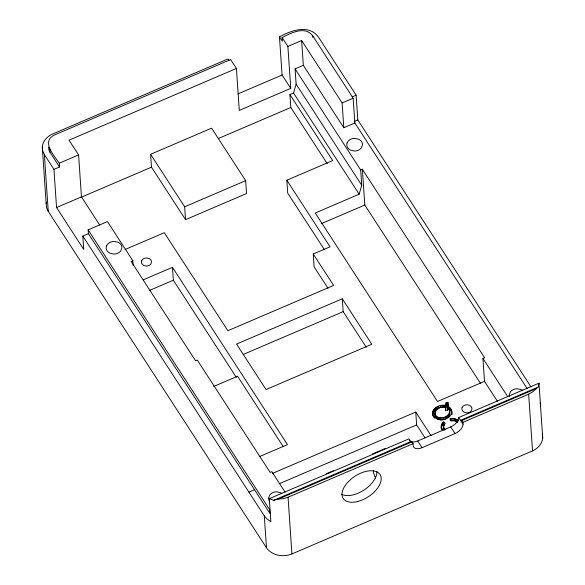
<?xml version="1.0" encoding="UTF-8"?>
<svg xmlns="http://www.w3.org/2000/svg" width="585" height="585" viewBox="0 0 585 585"><rect width="100%" height="100%" fill="white"/><g stroke="black" fill="none" stroke-linecap="round" stroke-linejoin="round"><path stroke-width="0.88" d="M447.379 410.385L447.328 408.052C453.923 413.12 445.982 421.551 439.415 419.657C429.156 416.301 438.048 404.257 446.106 407.365L446.084 402.612L447.934 402.458L448.095 405.471M449.602 411.533C449.207 418.509 435.255 420.827 434.889 412.637M449.682 414.429L449.733 413.441M441.266 425.295L441.295 428.132L441.565 424.388L443.62 421.931L445.214 423.401L443.437 425.822L444.139 430.231L443.445 427.05M446.106 407.365L446.084 402.612M445.616 407.299L445.536 410.685L445.616 407.299C440.52 406.334 432.776 409.2 432.812 415.27C431.05 408.074 440.132 404.001 445.975 405.456M447.708 406.1C450.83 407.533 452.315 411.065 451.898 414.377L450.918 410.736L447.832 408.008L447.934 402.458M432.681 412.425C432.915 423.174 451.576 421.295 451.759 411.533M409.281 440.242A9.418 5.243 -33 0 0 417.675 441.01L450.684 426.874A9.418 5.243 -33 0 0 458.691 417.558L538.982 383.168L542.719 437.99C542.207 443.898 537.761 448.578 532.518 450.896L291.922 553.944C283.308 557.505 272.04 555.691 266.467 547.772L48.248 211.375L46.573 207.668L46.164 203.726L42.281 146.967C42.793 141.058 47.239 136.378 52.482 134.06L228.004 58.924L228.969 60.409M46.164 203.726L46.508 202.161M133.183 265.656L132.853 260.749L107.457 221.598L88.152 229.868L88.408 233.671L82.814 236.069L264.288 515.831L267.104 519.041L270.87 521.549L269.312 498.669L273.773 500.292L410.685 441.653L411.935 441.872L413.098 443.664L413.229 445.565A9.418 5.243 -33 0 0 422.012 447.693L455.02 433.558A9.418 5.243 -33 0 0 463.02 424.242L462.896 422.333L528.65 394.173L532.694 391.855L538.105 387.08L538.982 383.168M359.168 194.198L361.727 185.255L360.689 170.001L362.364 169.284L484.621 357.749L482.947 358.473L484.504 381.354L437.507 401.485L315.249 213.013L359.168 194.198L293.56 93.059L296.12 84.116L295.081 68.862L303.33 65.33L301.641 40.54L287.878 46.434L290.752 88.372L239.28 110.419L236.413 68.46L230.636 59.553L55.114 134.689C40.555 141.007 53.988 155.471 59.282 163.178L59.538 166.996L53.952 169.379L56.555 207.543L83.721 249.429L82.814 236.069M435.43 413.215L435.108 415.898M441.397 427.196L442.187 425.427L443.752 423.84L443.62 421.931M443.576 428.959L443.781 427.13M290.752 88.372L282.08 75.012L279.476 36.892C291.045 30.442 308.99 23.853 318.554 37.228L356.119 95.179L357.815 119.954L531.012 386.926M279.476 36.892L282.365 41.345L282.109 37.535C290.796 33.177 304.968 25.447 312.704 35.817L353.164 98.192L354.854 122.989L527.136 388.564M236.413 68.46L69.015 140.159L78.595 154.923L81.454 196.882L99.735 225.057M238.08 93.856L282.08 75.012M150.601 154.286L211.595 128.166L245.649 180.67L246.526 193.54L185.54 219.66L151.478 167.164L150.601 154.286L184.663 206.79L185.54 219.66M327.19 163.588L290.803 107.494L289.926 94.616L293.56 93.059M56.555 207.543L81.454 196.882M80.65 197.496L151.478 167.164M218.3 138.543L290.803 107.494M354.854 122.989L343.805 127.72L342.115 102.923L353.164 98.192M354.612 121.322L357.815 119.954M184.663 206.79L245.649 180.67M124.846 249.598L164.29 232.706L227.872 330.715L333.618 285.421L313.246 254.014L330.028 246.819L286.825 180.224L332.704 160.568L289.926 94.616M132.853 260.749L131.172 261.473L195.624 360.828L197.306 360.111L270.138 472.387L271.82 471.671L285.1 492.146M143.318 279.82L172.458 267.338L287.462 444.622L259.338 456.666M149.336 290.489L173.335 280.208L172.458 267.338M321.158 223.726L364.806 205.035L362.364 169.284M342.291 298.789L236.545 344.082L266.036 389.551L371.789 344.258L342.291 298.789L343.168 311.659L366.276 347.278M243.294 354.437L343.168 311.659M213.576 386.502L237.561 376.228L283.155 446.516M272.493 473.389L415.752 412.037L431.05 435.62M248.961 492.131L254.555 489.733L269.882 513.433L269.619 509.615L88.152 229.868M279.235 483.751L416.63 424.907L415.752 412.037M326.554 473.616L333.37 470.691M372.323 454.011L385.303 448.454M269.312 498.669L408.893 438.882L410.685 441.653M538.105 387.08L460.483 420.322L461.733 420.542L535.882 388.784M273.773 500.292L278.497 499.02L411.935 441.872M278.497 499.02L283.411 498.625L288.054 497.221L413.098 443.664M59.282 163.178L78.595 154.923M352.119 96.883L356.119 95.179M457.638 420.096L457.77 422.004L454.501 420.6L450.348 420.732L450.216 418.823C453.082 418.202 456.424 418.611 458.486 420.878M446.216 404.513L448.059 404.367L448.132 406.107M444.008 428.322L445.126 429.595M457.426 422.75L454.786 420.769L450.772 420.769L450.216 418.823M442.721 429.902L441.17 426.231M301.641 40.54L342.115 102.923M303.33 65.33L343.805 127.72M282.109 37.535L287.878 46.434M295.081 68.862L360.689 170.001M482.947 358.473L507.721 396.659M296.12 84.116L361.727 185.255M484.504 381.354L497.374 401.186M364.806 205.035L480.599 383.548M461.733 420.542L462.896 422.333M458.691 417.558L463.02 424.242M450.684 426.874L455.02 433.558M324.448 249.744L287.703 193.094L286.825 180.224M328.039 288.332L314.123 266.884L313.246 254.014M416.63 424.907L425.017 437.843M417.675 441.01L422.012 447.693M173.335 280.208L236.303 377.274M42.281 146.967L42.698 150.908L44.372 154.615L53.952 169.379M88.408 233.671L254.555 489.733M48.577 147.12L48.847 149.745L49.966 152.217L59.538 166.996M375.482 477.989L373.625 473.082L373.442 470.355M447.291 409.12L447.481 410.143L445.624 410.414L445.404 408.783M540.211 402.897L540.54 406.048M542.302 434.048L542.719 437.99M528.65 394.173L532.518 450.896M456.673 419.474L456.805 421.375M455.576 418.999L455.708 420.907M454.369 418.692L454.501 420.6M453.075 418.56L453.207 420.469M451.598 410.619L451.73 412.527M451.605 413.398L451.693 414.67M451.269 409.712L451.401 411.621M451.693 418.604L451.825 420.513M450.786 408.827L450.918 410.736M450.172 408.008L450.304 409.917M449.455 407.284L449.58 409.186M449.382 410.56L449.463 411.833M449.229 413.507L449.36 415.416M448.629 406.648L448.761 408.549M448.629 414.458L448.761 416.366M447.328 408.052L447.459 409.953M447.737 415.343L447.869 417.244M446.143 403.928L446.275 405.836M446.56 416.14L446.691 418.048M445.097 416.871L445.222 418.78M444.11 405.164L444.242 407.072M443.488 417.456L443.613 419.365M444.015 424.615L444.103 425.887M443.649 425.222L443.737 426.494M442.202 405.208L442.326 407.116M443.437 425.822L443.569 427.73M442.743 422.706L442.874 424.615M441.982 417.8L442.114 419.708M442.055 423.525L442.187 425.427M441.565 424.388L441.697 426.289M440.234 405.588L440.366 407.489M441.595 428.125L441.682 429.397M441.273 427.174L441.404 429.076M440.578 417.895L440.71 419.803M439.284 417.748L439.415 419.657M438.216 406.29L438.348 408.198M438.121 417.39L438.253 419.299M437.053 406.853L437.185 408.761M437.112 416.864L437.236 418.772M436.015 407.482L436.139 409.383M436.256 416.169L436.388 418.07M435.094 408.169L435.225 410.078M435.298 411.313L435.386 412.586M435.554 415.299L435.686 417.2M434.297 408.937L434.428 410.838M434.311 416.944L434.399 418.216M433.653 409.749L433.778 411.657M433.163 410.604L433.295 412.505M433.185 415.211L433.317 417.12M432.841 411.489L432.966 413.398M432.856 414.297L432.937 415.569M312.704 35.817L312.807 37.345M288.054 497.221L291.922 553.944M264.288 515.831L266.467 547.772M49.703 148.393L49.966 152.217M44.372 154.615L48.248 211.375M376.864 471.444A21.981 12.248 -33 0 1 363.826 490.171A21.981 12.248 -33 0 1 341.494 494.223M269.48 501.14A8.117 6.442 -3.9 0 1 268.617 497.952L269.853 494.815A7.729 6.135 -3.9 0 1 276.844 491.824L280.727 492.76A8.117 6.442 -3.9 0 1 281.816 493.426M522.412 390.378A8.117 6.442 -3.9 0 0 521.323 389.72L517.44 388.776A7.729 6.135 -3.9 0 0 510.449 391.767L509.206 394.904A8.117 6.442 -3.9 0 0 509.381 396.55M106.543 245.919L106.177 247.55A8.117 6.442 -3.9 0 0 109.79 253.122L113.673 254.065A7.729 6.135 -3.9 0 0 120.671 251.067L121.907 247.93A8.117 6.442 -3.9 0 0 118.294 242.365L114.411 241.422A7.729 6.135 -3.9 0 0 107.421 244.413L106.543 245.919M141.68 260.851L141.453 261.89A5.192 4.124 -3.9 0 0 143.764 265.458L146.25 266.058A4.951 3.927 -3.9 0 0 150.725 264.142L151.515 262.139A5.192 4.124 -3.9 0 0 149.204 258.57L146.718 257.97A4.951 3.927 -3.9 0 0 142.243 259.886L141.68 260.851M347.139 142.872L346.773 144.502A8.117 6.442 -3.9 0 0 350.386 150.074L354.269 151.018A7.729 6.135 -3.9 0 0 361.267 148.02L362.503 144.883A8.117 6.442 -3.9 0 0 358.89 139.318L355.007 138.374A7.729 6.135 -3.9 0 0 348.009 141.365L347.139 142.872M462.128 407.643L461.894 408.688A5.192 4.124 -3.9 0 0 464.205 412.249L466.691 412.856A4.951 3.927 -3.9 0 0 471.166 410.941L471.956 408.93A5.192 4.124 -3.9 0 0 469.645 405.368L467.159 404.761A4.951 3.927 -3.9 0 0 462.684 406.685L462.128 407.643M357.42 501.579A21.974 12.241 -33 0 0 380.294 474.961A21.974 12.241 -33 0 0 347.117 483.013A21.974 12.241 -33 0 0 357.42 501.579"/></g></svg>
